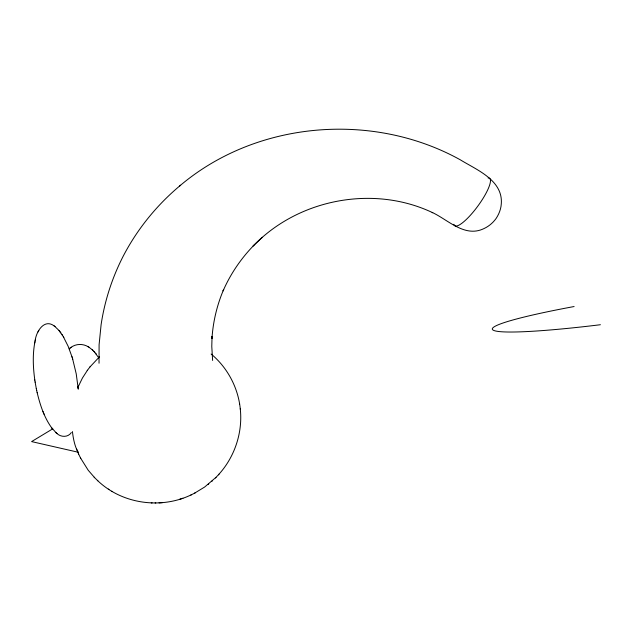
<?xml version="1.0" encoding="UTF-8"?>
<svg xmlns="http://www.w3.org/2000/svg" width="632" height="632" viewBox="0 0 632 632"><rect width="100%" height="100%" fill="white"/><g stroke="black" fill="none" stroke-linecap="round" stroke-linejoin="round"><path stroke-width="0.95" d="M34.934 341.817C32.477 354.433 33.062 367.461 34.823 380.124M35.155 340.798C36.024 332.045 43.995 318.425 54.004 325.804M34.697 342.971L35.408 339.597M77.649 387.89L82.444 378.007L87.445 370.257M38.023 331.911L38.252 331.468M38.568 330.836L38.805 330.386M90.044 366.844L99.556 356.732M87.263 370.502L90.21 366.623M218.427 474.798C234.63 457.197 242.917 432.525 240.255 408.714M71.353 432.541C68.035 437.597 60.743 437.368 56.738 433.307M253.795 245.319L253.1 245.982L262.272 237.3C245.548 252.089 232.007 270.433 223.088 290.91L223.673 289.448C217.053 304.956 213.071 321.554 211.981 338.381L212.052 336.398L211.783 346.455L212.621 360.453M194.435 493.26L204.673 487.011L216.002 477.35M215.441 477.95L219.02 474.166M69.22 348.84L70.215 347.995M180.634 185.231L179.67 185.974C156.254 205.661 136.717 229.866 122.734 257.098L121.976 258.622C111.627 279.399 104.525 301.725 101.104 324.69L99.098 344.693L99.034 363.234M208.125 484.428L208.765 483.899M211.594 481.497L212.289 480.92M261.672 237.877C307.413 197.279 377.28 186.322 432.73 212.708L432.154 212.431C448.254 219.833 464.741 237.94 483.954 228.587C488.789 226.382 492.928 222.851 496.041 218.569C498.948 214.201 500.939 209.208 501.287 203.939C503.206 180.16 476.607 169.905 460.017 159.643L459.393 159.311C371.924 111.335 256.063 121.028 179.67 185.974M70.91 347.474C75.848 343.634 83.021 343.547 88.275 346.794M69.868 348.256L71.258 347.205M52.772 428.82L31.6 441.594L78.344 452.267M97.383 480.375C121.889 504.083 161.113 509.55 191.551 494.69M190.872 495.03L195.225 492.865M179.662 499.28L182.932 498.229M159.043 502.875L162.464 502.638M151.253 502.914L152.107 502.93M155.117 502.969L155.804 502.977M89.096 347.292L92.801 350.215M87.943 346.597L89.412 347.482M111.825 491.222L112.401 491.593M108.341 489.065L108.949 489.445M54.668 326.286L59.053 330.528L62.631 335.56M53.649 325.551L55.024 326.531M211.151 354.031C227.583 367.682 238.272 387.922 240.31 409.188M51.555 427.682L56.216 432.873M55.861 432.572L57.101 433.615M80.477 457.916L88.211 470.248L94.642 477.666M94.184 477.223L97.834 480.802M93.931 351.345L98.805 357.886M92.24 349.662L94.926 352.435M95.882 353.588L96.325 354.118M59.053 330.528L60.854 332.867M52.306 428.686C44.382 418.115 40.195 405.278 37.146 392.567M63.311 336.682L68.185 346.352L72.127 357.23M62.086 334.676L63.824 337.52M76.527 449.052L78.652 454.108M78.376 453.547L80.762 458.484M42.968 411.535L43.229 412.175M43.79 413.518L44.074 414.213M72.609 358.802L76.219 373.804L78.273 389.138L78.226 388.609M35.1 381.957L36.269 388.467M71.969 356.709L72.751 359.252M36.696 390.552L37.193 392.748M36.261 388.427L36.727 390.663M34.792 379.879L35.131 382.131M239.56 403.603L239.623 404.061M78.044 386.642L78.084 387.108M77.957 451.453A18.494 4.203 81.8 0 1 72.443 431.585M600.4 324.73A151.617 11.747 -8.3 0 1 492.881 329.936A151.617 11.747 -8.3 0 1 574.109 306.536M488.117 177.932A29.428 6.999 -53.7 0 1 477.697 206.293A29.428 6.999 -53.7 0 1 453.942 224.305"/></g></svg>
